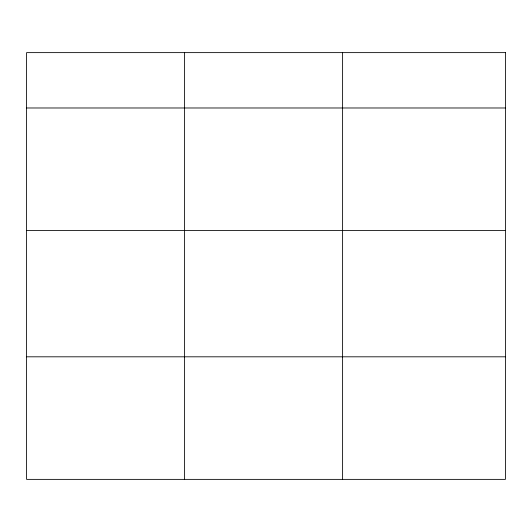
<?xml version="1.0" encoding="UTF-8"?>
<svg xmlns="http://www.w3.org/2000/svg" width="532" height="532" viewBox="0 0 532 532"><rect width="100%" height="100%" fill="white"/><g stroke="black" fill="none" stroke-linecap="round" stroke-linejoin="round"><path stroke-width="0.8" d="M26.6 107.983L505.4 107.983M26.6 230.542L505.4 230.542M26.6 356.812L505.4 356.812M342.608 52.628L342.608 479.372M184.604 52.628L184.604 479.372M505.4 52.628L26.6 52.628L26.6 479.372L505.4 479.372L505.4 52.628"/></g></svg>
